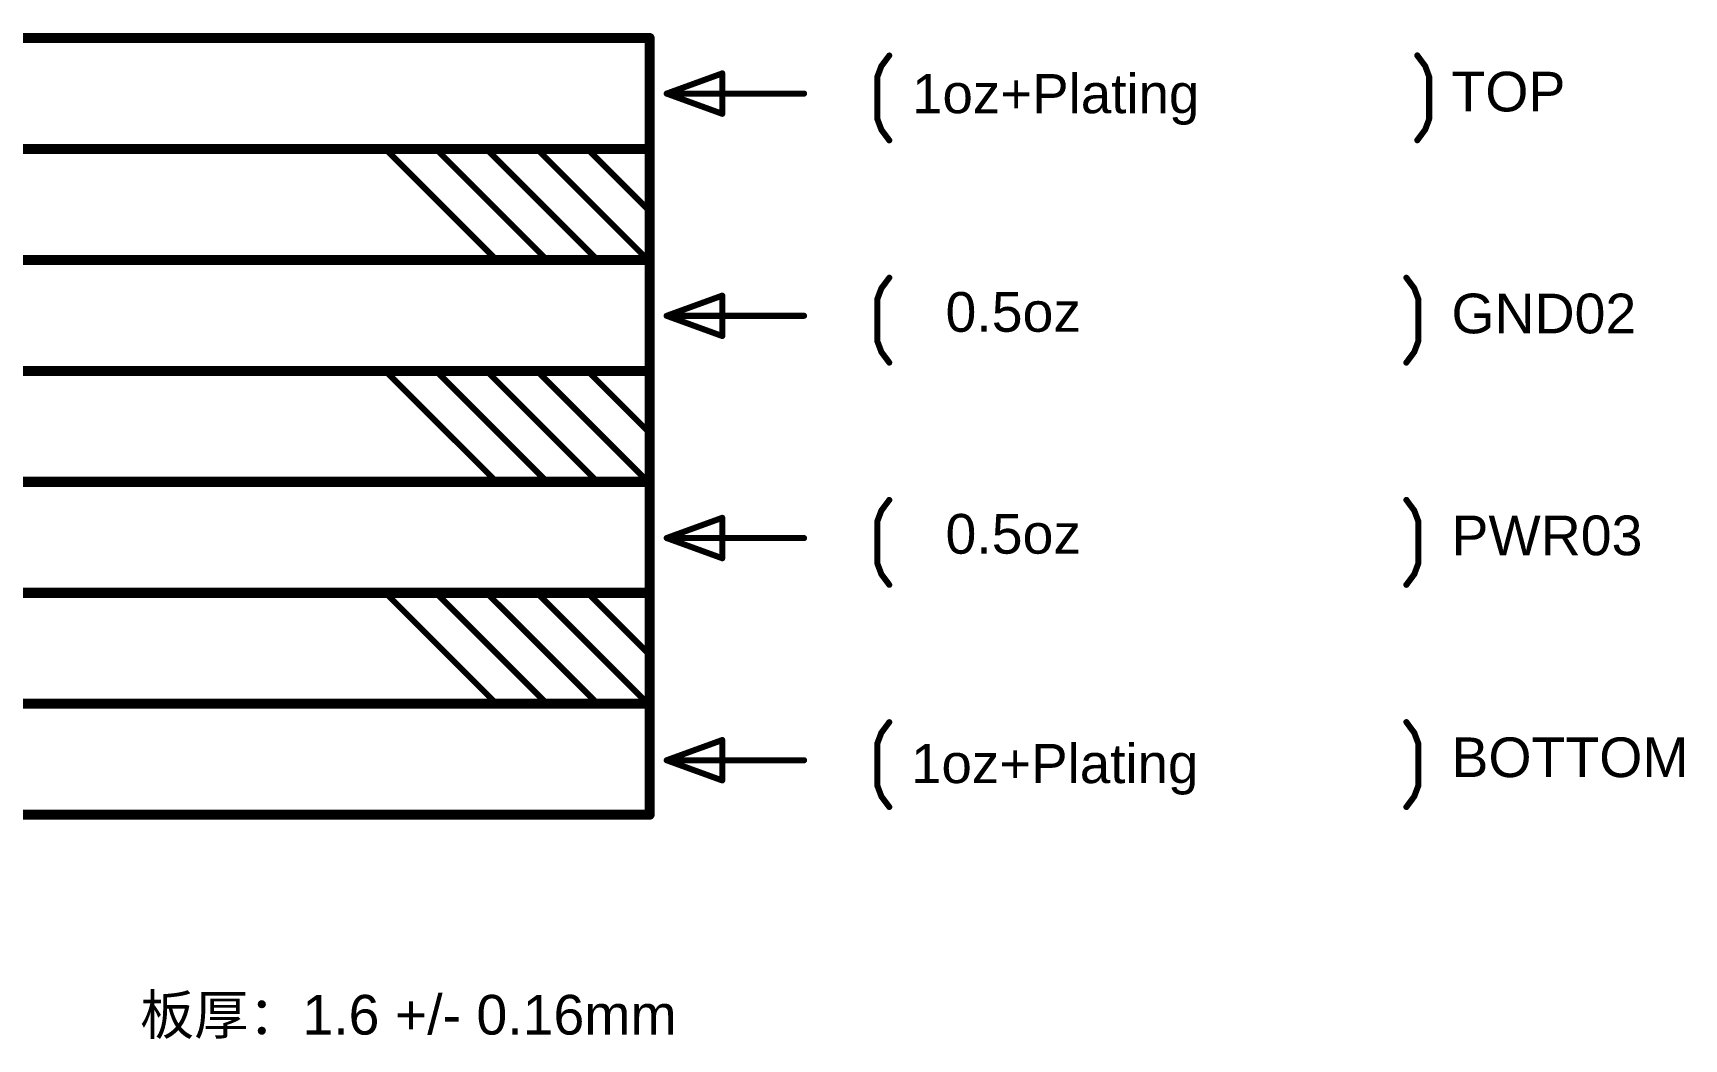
# Model space of a CAD drawing. Header units: inches. Extents: x -2.1 to 89.3, y -5.7 to 33.
# Drawn here: x 47.77 to 89.27, y -5.65 to 19.65 of the extents above; entities that cross this region are included whole.
import ezdxf

# ---------------------------------------------------------------- set-up
doc = ezdxf.new("R2010")
doc.units = ezdxf.units.IN
doc.header["$MEASUREMENT"] = 0
doc.layers.add('DRILLDRAWING', color=1, linetype='Continuous')
doc.styles.get("Standard").update_dxf_attribs({"font": 'arial.ttf'})

msp = doc.modelspace()

# ---------------------------------------------------------------- linework, layer by layer
at = {"layer": 'DRILLDRAWING'}
for points, const_width in [([(10.257, 19.52), (63.267, 19.52)], 0.254), ([(63.267, -0.01), (63.267, 19.52)], 0.254), ([(69.094, 18.814), (69.293, 19.081)], 0.152), ([(82.567, 19.083), (82.766, 18.817)], 0.152), ([(63.696, 18.123), (65.093, 18.631)], 0.152), ([(65.093, 17.615), (65.093, 18.631)], 0.152), ([(68.994, 18.548), (69.094, 18.814)], 0.152), ([(82.766, 18.817), (82.866, 18.55)], 0.152), ([(68.994, 17.481), (68.994, 18.548)], 0.152), ([(82.866, 17.483), (82.866, 18.55)], 0.152), ([(63.696, 18.123), (65.093, 17.615)], 0.152), ([(63.696, 18.123), (67.151, 18.123)], 0.152), ([(68.994, 17.481), (69.094, 17.214)], 0.152), ([(82.766, 17.216), (82.866, 17.483)], 0.152), ([(69.094, 17.214), (69.293, 16.947)], 0.152), ([(82.567, 16.95), (82.766, 17.216)], 0.152), ([(10.257, 16.73), (63.267, 16.73)], 0.254), ([(56.638, 16.719), (59.432, 13.925)], 0.152), ([(57.908, 16.719), (60.702, 13.925)], 0.152), ([(59.178, 16.719), (61.972, 13.925)], 0.152), ([(60.448, 16.719), (63.242, 13.925)], 0.152), ([(61.718, 16.719), (63.242, 15.195)], 0.152), ([(10.257, 13.94), (63.267, 13.94)], 0.254), ([(68.994, 12.96), (69.094, 13.226)], 0.152), ([(69.094, 13.226), (69.293, 13.493)], 0.152), ([(82.294, 13.493), (82.492, 13.226)], 0.152), ([(82.492, 13.226), (82.592, 12.96)], 0.152), ([(63.696, 12.535), (65.093, 13.043)], 0.152), ([(65.093, 12.027), (65.093, 13.043)], 0.152), ([(68.994, 11.893), (68.994, 12.96)], 0.152), ([(82.592, 11.893), (82.592, 12.96)], 0.152), ([(63.696, 12.535), (65.093, 12.027)], 0.152), ([(63.696, 12.535), (67.151, 12.535)], 0.152), ([(68.994, 11.893), (69.094, 11.626)], 0.152), ([(69.094, 11.626), (69.293, 11.359)], 0.152), ([(82.294, 11.359), (82.492, 11.626)], 0.152), ([(82.492, 11.626), (82.592, 11.893)], 0.152), ([(10.257, 11.15), (63.267, 11.15)], 0.254), ([(56.638, 11.139), (59.432, 8.345)], 0.152), ([(57.908, 11.139), (60.702, 8.345)], 0.152), ([(59.178, 11.139), (61.972, 8.345)], 0.152), ([(60.448, 11.139), (63.242, 8.345)], 0.152), ([(61.718, 11.139), (63.242, 9.615)], 0.152), ([(10.257, 8.36), (63.267, 8.36)], 0.254), ([(69.094, 7.638), (69.293, 7.905)], 0.152), ([(82.294, 7.905), (82.492, 7.638)], 0.152), ([(63.696, 6.947), (65.093, 7.455)], 0.152), ([(65.093, 6.439), (65.093, 7.455)], 0.152), ([(68.994, 7.372), (69.094, 7.638)], 0.152), ([(82.492, 7.638), (82.592, 7.372)], 0.152), ([(68.994, 6.305), (68.994, 7.372)], 0.152), ([(82.592, 6.305), (82.592, 7.372)], 0.152), ([(63.696, 6.947), (65.093, 6.439)], 0.152), ([(63.696, 6.947), (67.151, 6.947)], 0.152), ([(68.994, 6.305), (69.094, 6.038)], 0.152), ([(82.492, 6.038), (82.592, 6.305)], 0.152), ([(69.094, 6.038), (69.293, 5.771)], 0.152), ([(82.294, 5.771), (82.492, 6.038)], 0.152), ([(10.257, 5.57), (63.267, 5.57)], 0.254), ([(56.638, 5.559), (59.432, 2.765)], 0.152), ([(57.908, 5.559), (60.702, 2.765)], 0.152), ([(59.178, 5.559), (61.972, 2.765)], 0.152), ([(60.448, 5.559), (63.242, 2.765)], 0.152), ([(61.718, 5.559), (63.242, 4.035)], 0.152), ([(10.257, 2.78), (63.267, 2.78)], 0.254), ([(68.994, 1.784), (69.094, 2.05)], 0.152), ([(69.094, 2.05), (69.293, 2.317)], 0.152), ([(82.294, 2.317), (82.492, 2.05)], 0.152), ([(82.492, 2.05), (82.592, 1.784)], 0.152), ([(63.696, 1.359), (65.093, 1.867)], 0.152), ([(65.093, 0.851), (65.093, 1.867)], 0.152), ([(68.994, 0.717), (68.994, 1.784)], 0.152), ([(82.592, 0.717), (82.592, 1.784)], 0.152), ([(63.696, 1.359), (65.093, 0.851)], 0.152), ([(63.696, 1.359), (67.151, 1.359)], 0.152), ([(68.994, 0.717), (69.094, 0.45)], 0.152), ([(69.094, 0.45), (69.293, 0.183)], 0.152), ([(82.294, 0.183), (82.492, 0.45)], 0.152), ([(82.492, 0.45), (82.592, 0.717)], 0.152), ([(10.257, -0.01), (63.267, -0.01)], 0.254), ([(10.257, -0.01), (63.267, -0.01)], 0.254)]:
    msp.add_lwpolyline(points, dxfattribs=dict(at, const_width=const_width))
for points, const_width in [([(63.204, 19.52, 1), (63.331, 19.52, 1)], 0.127), ([(63.204, 19.52, 1), (63.331, 19.52, 1)], 0.127), ([(69.255, 19.081, 1), (69.331, 19.081, 1)], 0.0762), ([(82.529, 19.083, 1), (82.606, 19.083, 1)], 0.0762), ([(65.055, 18.631, 1), (65.132, 18.631, 1)], 0.0762), ([(65.055, 18.631, 1), (65.132, 18.631, 1)], 0.0762), ([(69.056, 18.814, 1), (69.132, 18.814, 1)], 0.0762), ([(69.056, 18.814, 1), (69.132, 18.814, 1)], 0.0762), ([(82.728, 18.817, 1), (82.804, 18.817, 1)], 0.0762), ([(82.728, 18.817, 1), (82.804, 18.817, 1)], 0.0762), ([(68.956, 18.548, 1), (69.032, 18.548, 1)], 0.0762), ([(68.956, 18.548, 1), (69.032, 18.548, 1)], 0.0762), ([(82.828, 18.55, 1), (82.904, 18.55, 1)], 0.0762), ([(82.828, 18.55, 1), (82.904, 18.55, 1)], 0.0762), ([(63.658, 18.123, 1), (63.735, 18.123, 1)], 0.0762), ([(63.658, 18.123, 1), (63.735, 18.123, 1)], 0.0762), ([(63.658, 18.123, 1), (63.735, 18.123, 1)], 0.0762), ([(67.113, 18.123, 1), (67.189, 18.123, 1)], 0.0762), ([(65.055, 17.615, 1), (65.132, 17.615, 1)], 0.0762), ([(65.055, 17.615, 1), (65.132, 17.615, 1)], 0.0762), ([(68.956, 17.481, 1), (69.032, 17.481, 1)], 0.0762), ([(68.956, 17.481, 1), (69.032, 17.481, 1)], 0.0762), ([(82.828, 17.483, 1), (82.904, 17.483, 1)], 0.0762), ([(82.828, 17.483, 1), (82.904, 17.483, 1)], 0.0762), ([(69.056, 17.214, 1), (69.132, 17.214, 1)], 0.0762), ([(69.056, 17.214, 1), (69.132, 17.214, 1)], 0.0762), ([(69.255, 16.947, 1), (69.331, 16.947, 1)], 0.0762), ([(82.529, 16.95, 1), (82.606, 16.95, 1)], 0.0762), ([(82.728, 17.216, 1), (82.804, 17.216, 1)], 0.0762), ([(82.728, 17.216, 1), (82.804, 17.216, 1)], 0.0762), ([(56.6, 16.719, 1), (56.676, 16.719, 1)], 0.0762), ([(57.87, 16.719, 1), (57.946, 16.719, 1)], 0.0762), ([(59.14, 16.719, 1), (59.216, 16.719, 1)], 0.0762), ([(60.41, 16.719, 1), (60.486, 16.719, 1)], 0.0762), ([(61.68, 16.719, 1), (61.756, 16.719, 1)], 0.0762), ([(63.204, 16.73, 1), (63.331, 16.73, 1)], 0.127), ([(63.204, 15.195, 1), (63.28, 15.195, 1)], 0.0762), ([(59.394, 13.925, 1), (59.47, 13.925, 1)], 0.0762), ([(60.664, 13.925, 1), (60.74, 13.925, 1)], 0.0762), ([(61.934, 13.925, 1), (62.01, 13.925, 1)], 0.0762), ([(63.204, 13.94, 1), (63.331, 13.94, 1)], 0.127), ([(63.204, 13.925, 1), (63.28, 13.925, 1)], 0.0762), ([(69.056, 13.226, 1), (69.132, 13.226, 1)], 0.0762), ([(69.056, 13.226, 1), (69.132, 13.226, 1)], 0.0762), ([(69.255, 13.493, 1), (69.331, 13.493, 1)], 0.0762), ([(82.255, 13.493, 1), (82.332, 13.493, 1)], 0.0762), ([(82.454, 13.226, 1), (82.531, 13.226, 1)], 0.0762), ([(82.454, 13.226, 1), (82.531, 13.226, 1)], 0.0762), ([(65.055, 13.043, 1), (65.132, 13.043, 1)], 0.0762), ([(65.055, 13.043, 1), (65.132, 13.043, 1)], 0.0762), ([(68.956, 12.96, 1), (69.032, 12.96, 1)], 0.0762), ([(68.956, 12.96, 1), (69.032, 12.96, 1)], 0.0762), ([(82.554, 12.96, 1), (82.63, 12.96, 1)], 0.0762), ([(82.554, 12.96, 1), (82.63, 12.96, 1)], 0.0762), ([(63.658, 12.535, 1), (63.735, 12.535, 1)], 0.0762), ([(63.658, 12.535, 1), (63.735, 12.535, 1)], 0.0762), ([(63.658, 12.535, 1), (63.735, 12.535, 1)], 0.0762), ([(67.113, 12.535, 1), (67.189, 12.535, 1)], 0.0762), ([(65.055, 12.027, 1), (65.132, 12.027, 1)], 0.0762), ([(65.055, 12.027, 1), (65.132, 12.027, 1)], 0.0762), ([(68.956, 11.893, 1), (69.032, 11.893, 1)], 0.0762), ([(68.956, 11.893, 1), (69.032, 11.893, 1)], 0.0762), ([(69.056, 11.626, 1), (69.132, 11.626, 1)], 0.0762), ([(69.056, 11.626, 1), (69.132, 11.626, 1)], 0.0762), ([(82.454, 11.626, 1), (82.531, 11.626, 1)], 0.0762), ([(82.454, 11.626, 1), (82.531, 11.626, 1)], 0.0762), ([(82.554, 11.893, 1), (82.63, 11.893, 1)], 0.0762), ([(82.554, 11.893, 1), (82.63, 11.893, 1)], 0.0762), ([(56.6, 11.139, 1), (56.676, 11.139, 1)], 0.0762), ([(57.87, 11.139, 1), (57.946, 11.139, 1)], 0.0762), ([(59.14, 11.139, 1), (59.216, 11.139, 1)], 0.0762), ([(60.41, 11.139, 1), (60.486, 11.139, 1)], 0.0762), ([(61.68, 11.139, 1), (61.756, 11.139, 1)], 0.0762), ([(63.204, 11.15, 1), (63.331, 11.15, 1)], 0.127), ([(69.255, 11.359, 1), (69.331, 11.359, 1)], 0.0762), ([(82.255, 11.359, 1), (82.332, 11.359, 1)], 0.0762), ([(63.204, 9.615, 1), (63.28, 9.615, 1)], 0.0762), ([(59.394, 8.345, 1), (59.47, 8.345, 1)], 0.0762), ([(60.664, 8.345, 1), (60.74, 8.345, 1)], 0.0762), ([(61.934, 8.345, 1), (62.01, 8.345, 1)], 0.0762), ([(63.204, 8.36, 1), (63.331, 8.36, 1)], 0.127), ([(63.204, 8.345, 1), (63.28, 8.345, 1)], 0.0762), ([(69.255, 7.905, 1), (69.331, 7.905, 1)], 0.0762), ([(82.255, 7.905, 1), (82.332, 7.905, 1)], 0.0762), ([(65.055, 7.455, 1), (65.132, 7.455, 1)], 0.0762), ([(65.055, 7.455, 1), (65.132, 7.455, 1)], 0.0762), ([(69.056, 7.638, 1), (69.132, 7.638, 1)], 0.0762), ([(69.056, 7.638, 1), (69.132, 7.638, 1)], 0.0762), ([(82.454, 7.638, 1), (82.531, 7.638, 1)], 0.0762), ([(82.454, 7.638, 1), (82.531, 7.638, 1)], 0.0762), ([(68.956, 7.372, 1), (69.032, 7.372, 1)], 0.0762), ([(68.956, 7.372, 1), (69.032, 7.372, 1)], 0.0762), ([(82.554, 7.372, 1), (82.63, 7.372, 1)], 0.0762), ([(82.554, 7.372, 1), (82.63, 7.372, 1)], 0.0762), ([(63.658, 6.947, 1), (63.735, 6.947, 1)], 0.0762), ([(63.658, 6.947, 1), (63.735, 6.947, 1)], 0.0762), ([(63.658, 6.947, 1), (63.735, 6.947, 1)], 0.0762), ([(67.113, 6.947, 1), (67.189, 6.947, 1)], 0.0762), ([(65.055, 6.439, 1), (65.132, 6.439, 1)], 0.0762), ([(65.055, 6.439, 1), (65.132, 6.439, 1)], 0.0762), ([(68.956, 6.305, 1), (69.032, 6.305, 1)], 0.0762), ([(68.956, 6.305, 1), (69.032, 6.305, 1)], 0.0762), ([(82.554, 6.305, 1), (82.63, 6.305, 1)], 0.0762), ([(82.554, 6.305, 1), (82.63, 6.305, 1)], 0.0762), ([(69.056, 6.038, 1), (69.132, 6.038, 1)], 0.0762), ([(69.056, 6.038, 1), (69.132, 6.038, 1)], 0.0762), ([(69.255, 5.771, 1), (69.331, 5.771, 1)], 0.0762), ([(82.255, 5.771, 1), (82.332, 5.771, 1)], 0.0762), ([(82.454, 6.038, 1), (82.531, 6.038, 1)], 0.0762), ([(82.454, 6.038, 1), (82.531, 6.038, 1)], 0.0762), ([(56.6, 5.559, 1), (56.676, 5.559, 1)], 0.0762), ([(57.87, 5.559, 1), (57.946, 5.559, 1)], 0.0762), ([(59.14, 5.559, 1), (59.216, 5.559, 1)], 0.0762), ([(60.41, 5.559, 1), (60.486, 5.559, 1)], 0.0762), ([(61.68, 5.559, 1), (61.756, 5.559, 1)], 0.0762), ([(63.204, 5.57, 1), (63.331, 5.57, 1)], 0.127), ([(63.204, 4.035, 1), (63.28, 4.035, 1)], 0.0762), ([(63.204, 2.78, 1), (63.331, 2.78, 1)], 0.127), ([(59.394, 2.765, 1), (59.47, 2.765, 1)], 0.0762), ([(60.664, 2.765, 1), (60.74, 2.765, 1)], 0.0762), ([(61.934, 2.765, 1), (62.01, 2.765, 1)], 0.0762), ([(63.204, 2.765, 1), (63.28, 2.765, 1)], 0.0762), ([(69.056, 2.05, 1), (69.132, 2.05, 1)], 0.0762), ([(69.056, 2.05, 1), (69.132, 2.05, 1)], 0.0762), ([(69.255, 2.317, 1), (69.331, 2.317, 1)], 0.0762), ([(82.255, 2.317, 1), (82.332, 2.317, 1)], 0.0762), ([(82.454, 2.05, 1), (82.531, 2.05, 1)], 0.0762), ([(82.454, 2.05, 1), (82.531, 2.05, 1)], 0.0762), ([(65.055, 1.867, 1), (65.132, 1.867, 1)], 0.0762), ([(65.055, 1.867, 1), (65.132, 1.867, 1)], 0.0762), ([(68.956, 1.784, 1), (69.032, 1.784, 1)], 0.0762), ([(68.956, 1.784, 1), (69.032, 1.784, 1)], 0.0762), ([(82.554, 1.784, 1), (82.63, 1.784, 1)], 0.0762), ([(82.554, 1.784, 1), (82.63, 1.784, 1)], 0.0762), ([(63.658, 1.359, 1), (63.735, 1.359, 1)], 0.0762), ([(63.658, 1.359, 1), (63.735, 1.359, 1)], 0.0762), ([(63.658, 1.359, 1), (63.735, 1.359, 1)], 0.0762), ([(67.113, 1.359, 1), (67.189, 1.359, 1)], 0.0762), ([(65.055, 0.851, 1), (65.132, 0.851, 1)], 0.0762), ([(65.055, 0.851, 1), (65.132, 0.851, 1)], 0.0762), ([(68.956, 0.717, 1), (69.032, 0.717, 1)], 0.0762), ([(68.956, 0.717, 1), (69.032, 0.717, 1)], 0.0762), ([(69.056, 0.45, 1), (69.132, 0.45, 1)], 0.0762), ([(69.056, 0.45, 1), (69.132, 0.45, 1)], 0.0762), ([(82.454, 0.45, 1), (82.531, 0.45, 1)], 0.0762), ([(82.454, 0.45, 1), (82.531, 0.45, 1)], 0.0762), ([(82.554, 0.717, 1), (82.63, 0.717, 1)], 0.0762), ([(82.554, 0.717, 1), (82.63, 0.717, 1)], 0.0762), ([(63.204, -0.01, 1), (63.331, -0.01, 1)], 0.127), ([(63.204, -0.01, 1), (63.331, -0.01, 1)], 0.127), ([(63.204, -0.01, 1), (63.331, -0.01, 1)], 0.127), ([(69.255, 0.183, 1), (69.331, 0.183, 1)], 0.0762), ([(82.255, 0.183, 1), (82.332, 0.183, 1)], 0.0762)]:
    msp.add_lwpolyline(points, format="xyb", close=True, dxfattribs=dict(at, const_width=const_width))

# ---------------------------------------------------------------- texts
for s, height, p in [('TOP', 0.9975, (83.427, 17.675)), ('1oz+Plating', 0.98437, (69.865, 17.63)), ('0.5oz', 0.9975, (70.707, 12.134)), ('GND02', 0.9975, (83.427, 12.095)), ('0.5oz', 0.9975, (70.707, 6.554)), ('PWR03', 0.9975, (83.427, 6.515)), ('1oz+Plating', 0.98437, (69.84, 0.784)), ('BOTTOM', 0.9975, (83.427, 0.935)), ('板厚：1.6 +/- 0.16mm', 0.9975, (50.456, -5.539))]:
    msp.add_text(s, height=height, dxfattribs=at).set_placement(p)

doc.saveas('drawing.dxf')
